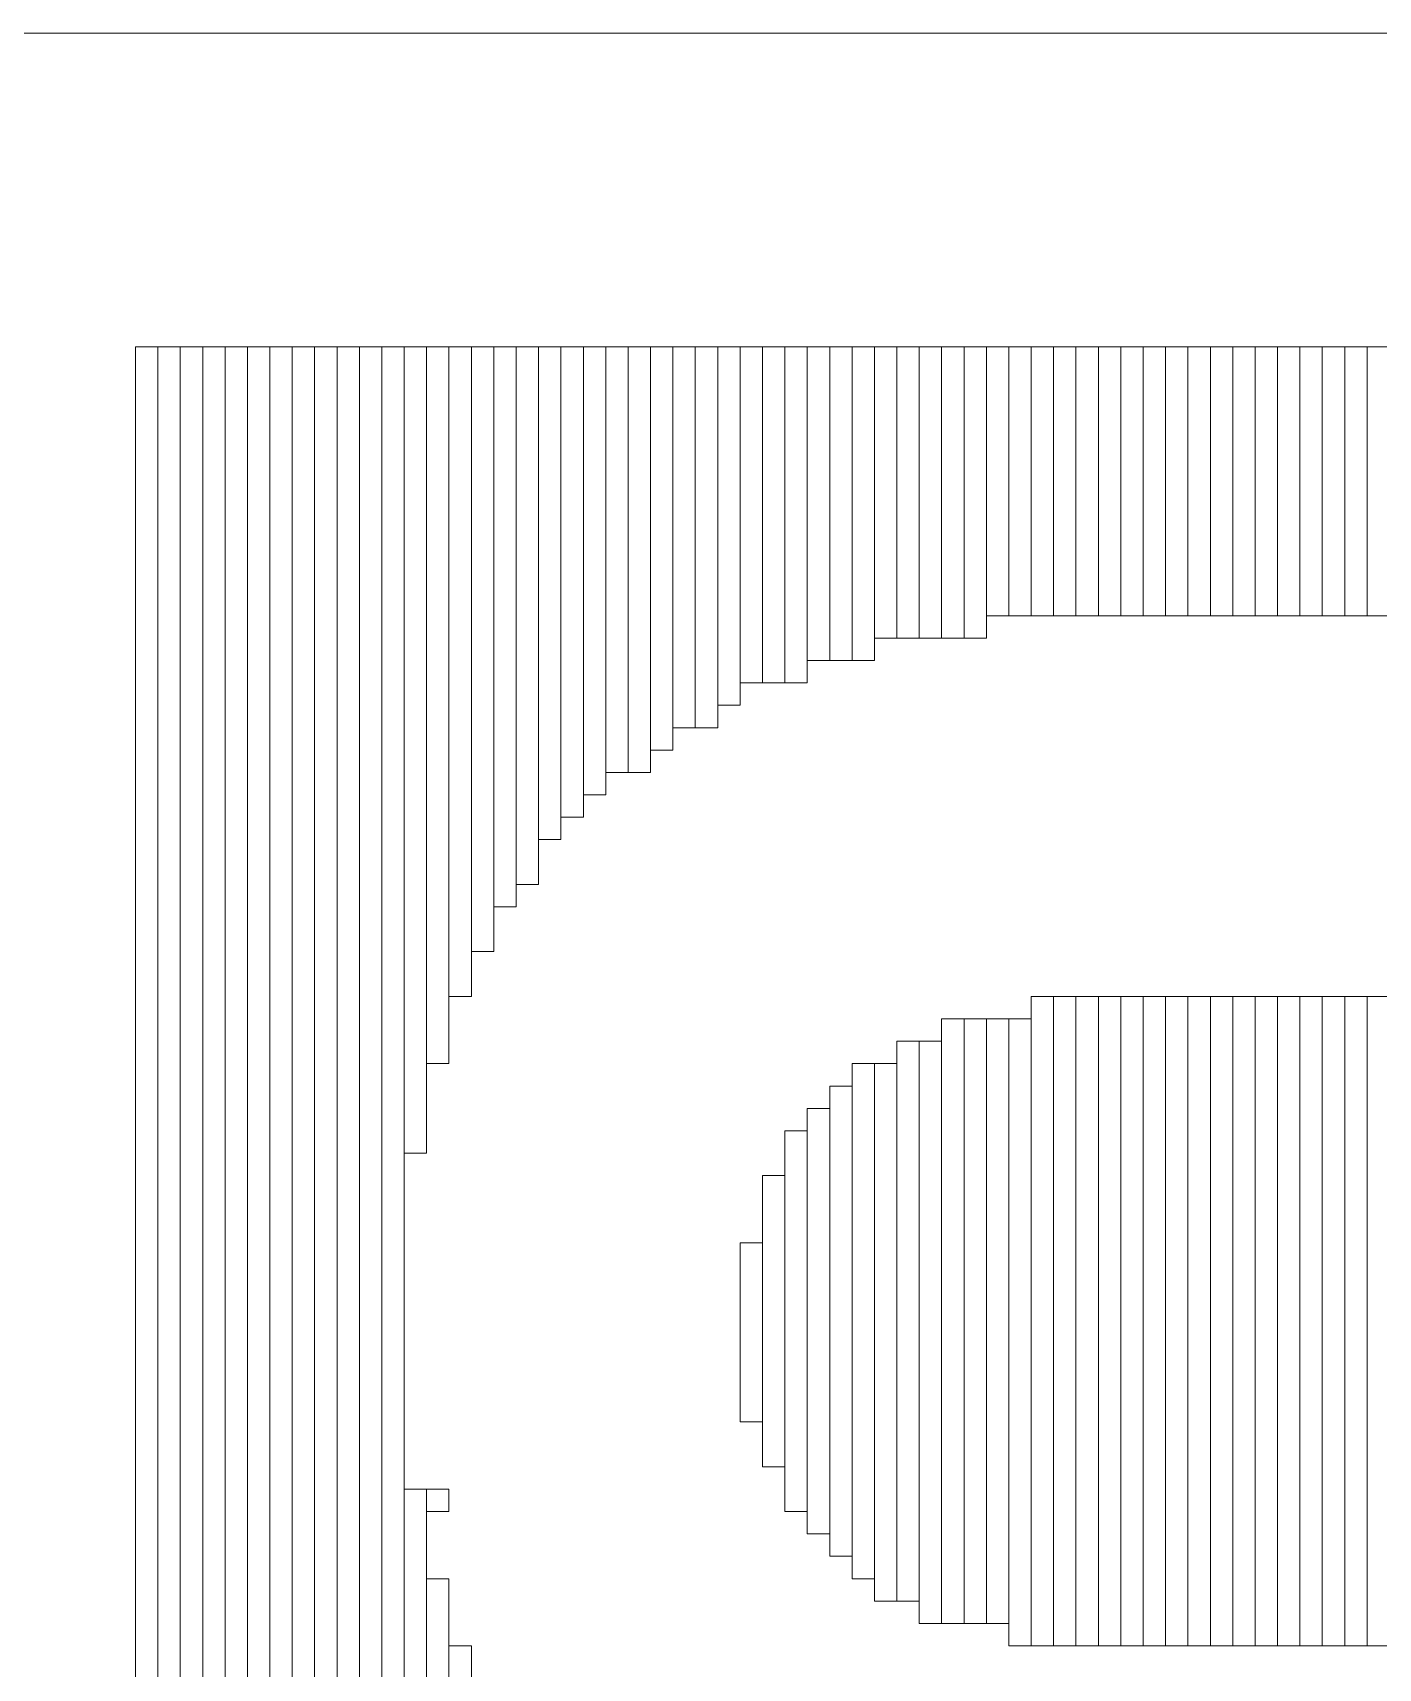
# Model space of a CAD drawing. Header units: millimetres. Extents: x -86 to 67, y -55 to 52.
# Drawn here: x -11.63 to -10.103, y 32.879 to 34.734 of the extents above; entities that cross this region are included whole.
import ezdxf

# ---------------------------------------------------------------- set-up
doc = ezdxf.new("R2010")
doc.units = ezdxf.units.MM
doc.header["$MEASUREMENT"] = 0
doc.layers.add('BG_OUTLINE', color=7, linetype='Continuous')
doc.layers.add('MA_PEN3', color=7, linetype='Continuous')

msp = doc.modelspace()

# ---------------------------------------------------------------- linework, layer by layer
at = {"layer": 'BG_OUTLINE', "color": 3, "lineweight": 9}
msp.add_open_spline([(-60.0926, 34.7331), (-60.0926, 34.7331), (63.7724, 34.7331), (63.7724, 34.7331), (63.7724, 34.7331), (64.585, 34.7336), (65.3646, 34.4113), (65.9396, 33.837), (65.9396, 33.837), (66.5146, 33.2627), (66.8379, 32.4797), (66.8384, 31.667), (66.8384, 31.667), (66.8384, 31.667), (66.8412, -52.28), (66.8412, -52.28), (66.8412, -52.28), (66.8412, -52.28), (66.8384, -52.1933), (66.8384, -52.1933), (66.8384, -52.1933), (66.8389, -53.006), (66.5166, -53.7856), (65.9424, -54.3606), (65.9424, -54.3606), (65.3681, -54.9356), (64.585, -55.2589), (63.7724, -55.2594), (63.7724, -55.2594), (63.7724, -55.2594), (-60.1869, -55.2594), (-60.1869, -55.2594), (-60.1869, -55.2594), (-60.1869, -55.2594), (-60.0853, -55.2518), (-60.0853, -55.2518), (-60.0853, -55.2518), (-60.8979, -55.2523), (-61.6775, -54.9299), (-62.2525, -54.3557), (-62.2525, -54.3557), (-62.8275, -53.7814), (-63.1508, -52.9984), (-63.1513, -52.1857), (-63.1513, -52.1857), (-63.1513, -52.1857), (-63.1587, 31.667), (-63.1587, 31.667), (-63.1587, 31.667), (-63.1592, 32.4797), (-62.8369, 33.2593), (-62.2626, 33.8343), (-62.2626, 33.8343), (-61.6883, 34.4093), (-60.9053, 34.7326), (-60.0926, 34.7331)], degree=3, knots=[0, 0, 0, 0, 0.071429, 0.071429, 0.071429, 0.071429, 0.142857, 0.142857, 0.142857, 0.142857, 0.214286, 0.214286, 0.214286, 0.214286, 0.285714, 0.285714, 0.285714, 0.285714, 0.357143, 0.357143, 0.357143, 0.357143, 0.428571, 0.428571, 0.428571, 0.428571, 0.5, 0.5, 0.5, 0.5, 0.571429, 0.571429, 0.571429, 0.571429, 0.642857, 0.642857, 0.642857, 0.642857, 0.714286, 0.714286, 0.714286, 0.714286, 0.785714, 0.785714, 0.785714, 0.785714, 0.857143, 0.857143, 0.857143, 0.857143, 0.928571, 0.928571, 0.928571, 0.928571, 1, 1, 1, 1], dxfattribs=at)
at = {"layer": 'MA_PEN3', "color": 5, "lineweight": 9}
for points in [[(-11.5129, 34.3772), (-11.5129, 34.3772), (-11.4875, 34.3772), (-11.4875, 34.3772), (-11.4875, 34.3772), (-11.4875, 34.3772), (-11.4875, 26.8588), (-11.4875, 26.8588), (-11.4875, 26.8588), (-11.4875, 26.8588), (-11.5129, 26.8588), (-11.5129, 26.8588), (-11.5129, 26.8588), (-11.5129, 26.8588), (-11.5129, 34.3772), (-11.5129, 34.3772)], [(-11.4875, 34.3772), (-11.4875, 34.3772), (-11.4621, 34.3772), (-11.4621, 34.3772), (-11.4621, 34.3772), (-11.4621, 34.3772), (-11.4621, 26.8588), (-11.4621, 26.8588), (-11.4621, 26.8588), (-11.4621, 26.8588), (-11.4875, 26.8588), (-11.4875, 26.8588), (-11.4875, 26.8588), (-11.4875, 26.8588), (-11.4875, 34.3772), (-11.4875, 34.3772)], [(-11.4621, 34.3772), (-11.4621, 34.3772), (-11.4367, 34.3772), (-11.4367, 34.3772), (-11.4367, 34.3772), (-11.4367, 34.3772), (-11.4367, 26.8588), (-11.4367, 26.8588), (-11.4367, 26.8588), (-11.4367, 26.8588), (-11.4621, 26.8588), (-11.4621, 26.8588), (-11.4621, 26.8588), (-11.4621, 26.8588), (-11.4621, 34.3772), (-11.4621, 34.3772)], [(-11.4367, 34.3772), (-11.4367, 34.3772), (-11.4113, 34.3772), (-11.4113, 34.3772), (-11.4113, 34.3772), (-11.4113, 34.3772), (-11.4113, 26.8588), (-11.4113, 26.8588), (-11.4113, 26.8588), (-11.4113, 26.8588), (-11.4367, 26.8588), (-11.4367, 26.8588), (-11.4367, 26.8588), (-11.4367, 26.8588), (-11.4367, 34.3772), (-11.4367, 34.3772)], [(-11.4113, 34.3772), (-11.4113, 34.3772), (-11.3859, 34.3772), (-11.3859, 34.3772), (-11.3859, 34.3772), (-11.3859, 34.3772), (-11.3859, 26.8588), (-11.3859, 26.8588), (-11.3859, 26.8588), (-11.3859, 26.8588), (-11.4113, 26.8588), (-11.4113, 26.8588), (-11.4113, 26.8588), (-11.4113, 26.8588), (-11.4113, 34.3772), (-11.4113, 34.3772)], [(-11.3859, 34.3772), (-11.3859, 34.3772), (-11.3605, 34.3772), (-11.3605, 34.3772), (-11.3605, 34.3772), (-11.3605, 34.3772), (-11.3605, 26.8588), (-11.3605, 26.8588), (-11.3605, 26.8588), (-11.3605, 26.8588), (-11.3859, 26.8588), (-11.3859, 26.8588), (-11.3859, 26.8588), (-11.3859, 26.8588), (-11.3859, 34.3772), (-11.3859, 34.3772)], [(-11.3605, 34.3772), (-11.3605, 34.3772), (-11.3351, 34.3772), (-11.3351, 34.3772), (-11.3351, 34.3772), (-11.3351, 34.3772), (-11.3351, 26.8588), (-11.3351, 26.8588), (-11.3351, 26.8588), (-11.3351, 26.8588), (-11.3605, 26.8588), (-11.3605, 26.8588), (-11.3605, 26.8588), (-11.3605, 26.8588), (-11.3605, 34.3772), (-11.3605, 34.3772)], [(-11.3351, 34.3772), (-11.3351, 34.3772), (-11.3097, 34.3772), (-11.3097, 34.3772), (-11.3097, 34.3772), (-11.3097, 34.3772), (-11.3097, 26.8588), (-11.3097, 26.8588), (-11.3097, 26.8588), (-11.3097, 26.8588), (-11.3351, 26.8588), (-11.3351, 26.8588), (-11.3351, 26.8588), (-11.3351, 26.8588), (-11.3351, 34.3772), (-11.3351, 34.3772)], [(-11.3097, 34.3772), (-11.3097, 34.3772), (-11.2843, 34.3772), (-11.2843, 34.3772), (-11.2843, 34.3772), (-11.2843, 34.3772), (-11.2843, 26.8588), (-11.2843, 26.8588), (-11.2843, 26.8588), (-11.2843, 26.8588), (-11.3097, 26.8588), (-11.3097, 26.8588), (-11.3097, 26.8588), (-11.3097, 26.8588), (-11.3097, 34.3772), (-11.3097, 34.3772)], [(-11.2843, 34.3772), (-11.2843, 34.3772), (-11.2589, 34.3772), (-11.2589, 34.3772), (-11.2589, 34.3772), (-11.2589, 34.3772), (-11.2589, 26.8588), (-11.2589, 26.8588), (-11.2589, 26.8588), (-11.2589, 26.8588), (-11.2843, 26.8588), (-11.2843, 26.8588), (-11.2843, 26.8588), (-11.2843, 26.8588), (-11.2843, 34.3772), (-11.2843, 34.3772)], [(-11.2589, 34.3772), (-11.2589, 34.3772), (-11.2335, 34.3772), (-11.2335, 34.3772), (-11.2335, 34.3772), (-11.2335, 34.3772), (-11.2335, 26.8588), (-11.2335, 26.8588), (-11.2335, 26.8588), (-11.2335, 26.8588), (-11.2589, 26.8588), (-11.2589, 26.8588), (-11.2589, 26.8588), (-11.2589, 26.8588), (-11.2589, 34.3772), (-11.2589, 34.3772)], [(-11.2335, 34.3772), (-11.2335, 34.3772), (-11.2081, 34.3772), (-11.2081, 34.3772), (-11.2081, 34.3772), (-11.2081, 34.3772), (-11.2081, 26.8588), (-11.2081, 26.8588), (-11.2081, 26.8588), (-11.2081, 26.8588), (-11.2335, 26.8588), (-11.2335, 26.8588), (-11.2335, 26.8588), (-11.2335, 26.8588), (-11.2335, 34.3772), (-11.2335, 34.3772)], [(-11.2081, 34.3772), (-11.2081, 34.3772), (-11.1827, 34.3772), (-11.1827, 34.3772), (-11.1827, 34.3772), (-11.1827, 34.3772), (-11.1827, 33.4628), (-11.1827, 33.4628), (-11.1827, 33.4628), (-11.1827, 33.4628), (-11.2081, 33.4628), (-11.2081, 33.4628), (-11.2081, 33.4628), (-11.2081, 33.4628), (-11.2081, 34.3772), (-11.2081, 34.3772)], [(-11.1827, 34.3772), (-11.1827, 34.3772), (-11.1573, 34.3772), (-11.1573, 34.3772), (-11.1573, 34.3772), (-11.1573, 34.3772), (-11.1573, 33.5644), (-11.1573, 33.5644), (-11.1573, 33.5644), (-11.1573, 33.5644), (-11.1827, 33.5644), (-11.1827, 33.5644), (-11.1827, 33.5644), (-11.1827, 33.5644), (-11.1827, 34.3772), (-11.1827, 34.3772)], [(-11.1573, 34.3772), (-11.1573, 34.3772), (-11.1319, 34.3772), (-11.1319, 34.3772), (-11.1319, 34.3772), (-11.1319, 34.3772), (-11.1319, 33.6406), (-11.1319, 33.6406), (-11.1319, 33.6406), (-11.1319, 33.6406), (-11.1573, 33.6406), (-11.1573, 33.6406), (-11.1573, 33.6406), (-11.1573, 33.6406), (-11.1573, 34.3772), (-11.1573, 34.3772)], [(-11.1319, 34.3772), (-11.1319, 34.3772), (-11.1065, 34.3772), (-11.1065, 34.3772), (-11.1065, 34.3772), (-11.1065, 34.3772), (-11.1065, 33.6914), (-11.1065, 33.6914), (-11.1065, 33.6914), (-11.1065, 33.6914), (-11.1319, 33.6914), (-11.1319, 33.6914), (-11.1319, 33.6914), (-11.1319, 33.6914), (-11.1319, 34.3772), (-11.1319, 34.3772)], [(-11.1065, 34.3772), (-11.1065, 34.3772), (-11.0811, 34.3772), (-11.0811, 34.3772), (-11.0811, 34.3772), (-11.0811, 34.3772), (-11.0811, 33.7422), (-11.0811, 33.7422), (-11.0811, 33.7422), (-11.0811, 33.7422), (-11.1065, 33.7422), (-11.1065, 33.7422), (-11.1065, 33.7422), (-11.1065, 33.7422), (-11.1065, 34.3772), (-11.1065, 34.3772)], [(-11.0811, 34.3772), (-11.0811, 34.3772), (-11.0557, 34.3772), (-11.0557, 34.3772), (-11.0557, 34.3772), (-11.0557, 34.3772), (-11.0557, 33.7676), (-11.0557, 33.7676), (-11.0557, 33.7676), (-11.0557, 33.7676), (-11.0811, 33.7676), (-11.0811, 33.7676), (-11.0811, 33.7676), (-11.0811, 33.7676), (-11.0811, 34.3772), (-11.0811, 34.3772)], [(-11.0557, 34.3772), (-11.0557, 34.3772), (-11.0303, 34.3772), (-11.0303, 34.3772), (-11.0303, 34.3772), (-11.0303, 34.3772), (-11.0303, 33.8184), (-11.0303, 33.8184), (-11.0303, 33.8184), (-11.0303, 33.8184), (-11.0557, 33.8184), (-11.0557, 33.8184), (-11.0557, 33.8184), (-11.0557, 33.8184), (-11.0557, 34.3772), (-11.0557, 34.3772)], [(-11.0303, 34.3772), (-11.0303, 34.3772), (-11.0049, 34.3772), (-11.0049, 34.3772), (-11.0049, 34.3772), (-11.0049, 34.3772), (-11.0049, 33.8438), (-11.0049, 33.8438), (-11.0049, 33.8438), (-11.0049, 33.8438), (-11.0303, 33.8438), (-11.0303, 33.8438), (-11.0303, 33.8438), (-11.0303, 33.8438), (-11.0303, 34.3772), (-11.0303, 34.3772)], [(-11.0049, 34.3772), (-11.0049, 34.3772), (-10.9795, 34.3772), (-10.9795, 34.3772), (-10.9795, 34.3772), (-10.9795, 34.3772), (-10.9795, 33.8692), (-10.9795, 33.8692), (-10.9795, 33.8692), (-10.9795, 33.8692), (-11.0049, 33.8692), (-11.0049, 33.8692), (-11.0049, 33.8692), (-11.0049, 33.8692), (-11.0049, 34.3772), (-11.0049, 34.3772)], [(-10.9795, 34.3772), (-10.9795, 34.3772), (-10.9541, 34.3772), (-10.9541, 34.3772), (-10.9541, 34.3772), (-10.9541, 34.3772), (-10.9541, 33.8946), (-10.9541, 33.8946), (-10.9541, 33.8946), (-10.9541, 33.8946), (-10.9795, 33.8946), (-10.9795, 33.8946), (-10.9795, 33.8946), (-10.9795, 33.8946), (-10.9795, 34.3772), (-10.9795, 34.3772)], [(-10.9541, 34.3772), (-10.9541, 34.3772), (-10.9287, 34.3772), (-10.9287, 34.3772), (-10.9287, 34.3772), (-10.9287, 34.3772), (-10.9287, 33.8946), (-10.9287, 33.8946), (-10.9287, 33.8946), (-10.9287, 33.8946), (-10.9541, 33.8946), (-10.9541, 33.8946), (-10.9541, 33.8946), (-10.9541, 33.8946), (-10.9541, 34.3772), (-10.9541, 34.3772)], [(-10.9287, 34.3772), (-10.9287, 34.3772), (-10.9033, 34.3772), (-10.9033, 34.3772), (-10.9033, 34.3772), (-10.9033, 34.3772), (-10.9033, 33.92), (-10.9033, 33.92), (-10.9033, 33.92), (-10.9033, 33.92), (-10.9287, 33.92), (-10.9287, 33.92), (-10.9287, 33.92), (-10.9287, 33.92), (-10.9287, 34.3772), (-10.9287, 34.3772)], [(-10.9033, 34.3772), (-10.9033, 34.3772), (-10.8779, 34.3772), (-10.8779, 34.3772), (-10.8779, 34.3772), (-10.8779, 34.3772), (-10.8779, 33.9454), (-10.8779, 33.9454), (-10.8779, 33.9454), (-10.8779, 33.9454), (-10.9033, 33.9454), (-10.9033, 33.9454), (-10.9033, 33.9454), (-10.9033, 33.9454), (-10.9033, 34.3772), (-10.9033, 34.3772)], [(-10.8779, 34.3772), (-10.8779, 34.3772), (-10.8525, 34.3772), (-10.8525, 34.3772), (-10.8525, 34.3772), (-10.8525, 34.3772), (-10.8525, 33.9454), (-10.8525, 33.9454), (-10.8525, 33.9454), (-10.8525, 33.9454), (-10.8779, 33.9454), (-10.8779, 33.9454), (-10.8779, 33.9454), (-10.8779, 33.9454), (-10.8779, 34.3772), (-10.8779, 34.3772)], [(-10.8525, 34.3772), (-10.8525, 34.3772), (-10.8271, 34.3772), (-10.8271, 34.3772), (-10.8271, 34.3772), (-10.8271, 34.3772), (-10.8271, 33.9708), (-10.8271, 33.9708), (-10.8271, 33.9708), (-10.8271, 33.9708), (-10.8525, 33.9708), (-10.8525, 33.9708), (-10.8525, 33.9708), (-10.8525, 33.9708), (-10.8525, 34.3772), (-10.8525, 34.3772)], [(-10.8271, 34.3772), (-10.8271, 34.3772), (-10.8017, 34.3772), (-10.8017, 34.3772), (-10.8017, 34.3772), (-10.8017, 34.3772), (-10.8017, 33.9962), (-10.8017, 33.9962), (-10.8017, 33.9962), (-10.8017, 33.9962), (-10.8271, 33.9962), (-10.8271, 33.9962), (-10.8271, 33.9962), (-10.8271, 33.9962), (-10.8271, 34.3772), (-10.8271, 34.3772)], [(-10.8017, 34.3772), (-10.8017, 34.3772), (-10.7763, 34.3772), (-10.7763, 34.3772), (-10.7763, 34.3772), (-10.7763, 34.3772), (-10.7763, 33.9962), (-10.7763, 33.9962), (-10.7763, 33.9962), (-10.7763, 33.9962), (-10.8017, 33.9962), (-10.8017, 33.9962), (-10.8017, 33.9962), (-10.8017, 33.9962), (-10.8017, 34.3772), (-10.8017, 34.3772)], [(-10.7763, 34.3772), (-10.7763, 34.3772), (-10.7509, 34.3772), (-10.7509, 34.3772), (-10.7509, 34.3772), (-10.7509, 34.3772), (-10.7509, 33.9962), (-10.7509, 33.9962), (-10.7509, 33.9962), (-10.7509, 33.9962), (-10.7763, 33.9962), (-10.7763, 33.9962), (-10.7763, 33.9962), (-10.7763, 33.9962), (-10.7763, 34.3772), (-10.7763, 34.3772)], [(-10.7509, 34.3772), (-10.7509, 34.3772), (-10.7255, 34.3772), (-10.7255, 34.3772), (-10.7255, 34.3772), (-10.7255, 34.3772), (-10.7255, 34.0216), (-10.7255, 34.0216), (-10.7255, 34.0216), (-10.7255, 34.0216), (-10.7509, 34.0216), (-10.7509, 34.0216), (-10.7509, 34.0216), (-10.7509, 34.0216), (-10.7509, 34.3772), (-10.7509, 34.3772)], [(-10.7255, 34.3772), (-10.7255, 34.3772), (-10.7001, 34.3772), (-10.7001, 34.3772), (-10.7001, 34.3772), (-10.7001, 34.3772), (-10.7001, 34.0216), (-10.7001, 34.0216), (-10.7001, 34.0216), (-10.7001, 34.0216), (-10.7255, 34.0216), (-10.7255, 34.0216), (-10.7255, 34.0216), (-10.7255, 34.0216), (-10.7255, 34.3772), (-10.7255, 34.3772)], [(-10.7001, 34.3772), (-10.7001, 34.3772), (-10.6747, 34.3772), (-10.6747, 34.3772), (-10.6747, 34.3772), (-10.6747, 34.3772), (-10.6747, 34.0216), (-10.6747, 34.0216), (-10.6747, 34.0216), (-10.6747, 34.0216), (-10.7001, 34.0216), (-10.7001, 34.0216), (-10.7001, 34.0216), (-10.7001, 34.0216), (-10.7001, 34.3772), (-10.7001, 34.3772)], [(-10.6747, 34.3772), (-10.6747, 34.3772), (-10.6493, 34.3772), (-10.6493, 34.3772), (-10.6493, 34.3772), (-10.6493, 34.3772), (-10.6493, 34.047), (-10.6493, 34.047), (-10.6493, 34.047), (-10.6493, 34.047), (-10.6747, 34.047), (-10.6747, 34.047), (-10.6747, 34.047), (-10.6747, 34.047), (-10.6747, 34.3772), (-10.6747, 34.3772)], [(-10.6493, 34.3772), (-10.6493, 34.3772), (-10.6239, 34.3772), (-10.6239, 34.3772), (-10.6239, 34.3772), (-10.6239, 34.3772), (-10.6239, 34.047), (-10.6239, 34.047), (-10.6239, 34.047), (-10.6239, 34.047), (-10.6493, 34.047), (-10.6493, 34.047), (-10.6493, 34.047), (-10.6493, 34.047), (-10.6493, 34.3772), (-10.6493, 34.3772)], [(-10.6239, 34.3772), (-10.6239, 34.3772), (-10.5985, 34.3772), (-10.5985, 34.3772), (-10.5985, 34.3772), (-10.5985, 34.3772), (-10.5985, 34.047), (-10.5985, 34.047), (-10.5985, 34.047), (-10.5985, 34.047), (-10.6239, 34.047), (-10.6239, 34.047), (-10.6239, 34.047), (-10.6239, 34.047), (-10.6239, 34.3772), (-10.6239, 34.3772)], [(-10.5985, 34.3772), (-10.5985, 34.3772), (-10.5731, 34.3772), (-10.5731, 34.3772), (-10.5731, 34.3772), (-10.5731, 34.3772), (-10.5731, 34.047), (-10.5731, 34.047), (-10.5731, 34.047), (-10.5731, 34.047), (-10.5985, 34.047), (-10.5985, 34.047), (-10.5985, 34.047), (-10.5985, 34.047), (-10.5985, 34.3772), (-10.5985, 34.3772)], [(-10.5731, 34.3772), (-10.5731, 34.3772), (-10.5477, 34.3772), (-10.5477, 34.3772), (-10.5477, 34.3772), (-10.5477, 34.3772), (-10.5477, 34.047), (-10.5477, 34.047), (-10.5477, 34.047), (-10.5477, 34.047), (-10.5731, 34.047), (-10.5731, 34.047), (-10.5731, 34.047), (-10.5731, 34.047), (-10.5731, 34.3772), (-10.5731, 34.3772)], [(-10.5477, 34.3772), (-10.5477, 34.3772), (-10.5223, 34.3772), (-10.5223, 34.3772), (-10.5223, 34.3772), (-10.5223, 34.3772), (-10.5223, 34.0724), (-10.5223, 34.0724), (-10.5223, 34.0724), (-10.5223, 34.0724), (-10.5477, 34.0724), (-10.5477, 34.0724), (-10.5477, 34.0724), (-10.5477, 34.0724), (-10.5477, 34.3772), (-10.5477, 34.3772)], [(-10.5223, 34.3772), (-10.5223, 34.3772), (-10.4969, 34.3772), (-10.4969, 34.3772), (-10.4969, 34.3772), (-10.4969, 34.3772), (-10.4969, 34.0724), (-10.4969, 34.0724), (-10.4969, 34.0724), (-10.4969, 34.0724), (-10.5223, 34.0724), (-10.5223, 34.0724), (-10.5223, 34.0724), (-10.5223, 34.0724), (-10.5223, 34.3772), (-10.5223, 34.3772)], [(-10.4969, 34.3772), (-10.4969, 34.3772), (-10.4715, 34.3772), (-10.4715, 34.3772), (-10.4715, 34.3772), (-10.4715, 34.3772), (-10.4715, 34.0724), (-10.4715, 34.0724), (-10.4715, 34.0724), (-10.4715, 34.0724), (-10.4969, 34.0724), (-10.4969, 34.0724), (-10.4969, 34.0724), (-10.4969, 34.0724), (-10.4969, 34.3772), (-10.4969, 34.3772)], [(-10.4715, 34.3772), (-10.4715, 34.3772), (-10.4461, 34.3772), (-10.4461, 34.3772), (-10.4461, 34.3772), (-10.4461, 34.3772), (-10.4461, 34.0724), (-10.4461, 34.0724), (-10.4461, 34.0724), (-10.4461, 34.0724), (-10.4715, 34.0724), (-10.4715, 34.0724), (-10.4715, 34.0724), (-10.4715, 34.0724), (-10.4715, 34.3772), (-10.4715, 34.3772)], [(-10.4461, 34.3772), (-10.4461, 34.3772), (-10.4207, 34.3772), (-10.4207, 34.3772), (-10.4207, 34.3772), (-10.4207, 34.3772), (-10.4207, 34.0724), (-10.4207, 34.0724), (-10.4207, 34.0724), (-10.4207, 34.0724), (-10.4461, 34.0724), (-10.4461, 34.0724), (-10.4461, 34.0724), (-10.4461, 34.0724), (-10.4461, 34.3772), (-10.4461, 34.3772)], [(-10.4207, 34.3772), (-10.4207, 34.3772), (-10.3953, 34.3772), (-10.3953, 34.3772), (-10.3953, 34.3772), (-10.3953, 34.3772), (-10.3953, 34.0724), (-10.3953, 34.0724), (-10.3953, 34.0724), (-10.3953, 34.0724), (-10.4207, 34.0724), (-10.4207, 34.0724), (-10.4207, 34.0724), (-10.4207, 34.0724), (-10.4207, 34.3772), (-10.4207, 34.3772)], [(-10.3953, 34.3772), (-10.3953, 34.3772), (-10.3699, 34.3772), (-10.3699, 34.3772), (-10.3699, 34.3772), (-10.3699, 34.3772), (-10.3699, 34.0724), (-10.3699, 34.0724), (-10.3699, 34.0724), (-10.3699, 34.0724), (-10.3953, 34.0724), (-10.3953, 34.0724), (-10.3953, 34.0724), (-10.3953, 34.0724), (-10.3953, 34.3772), (-10.3953, 34.3772)], [(-10.3699, 34.3772), (-10.3699, 34.3772), (-10.3445, 34.3772), (-10.3445, 34.3772), (-10.3445, 34.3772), (-10.3445, 34.3772), (-10.3445, 34.0724), (-10.3445, 34.0724), (-10.3445, 34.0724), (-10.3445, 34.0724), (-10.3699, 34.0724), (-10.3699, 34.0724), (-10.3699, 34.0724), (-10.3699, 34.0724), (-10.3699, 34.3772), (-10.3699, 34.3772)], [(-10.3445, 34.3772), (-10.3445, 34.3772), (-10.3191, 34.3772), (-10.3191, 34.3772), (-10.3191, 34.3772), (-10.3191, 34.3772), (-10.3191, 34.0724), (-10.3191, 34.0724), (-10.3191, 34.0724), (-10.3191, 34.0724), (-10.3445, 34.0724), (-10.3445, 34.0724), (-10.3445, 34.0724), (-10.3445, 34.0724), (-10.3445, 34.3772), (-10.3445, 34.3772)], [(-10.3191, 34.3772), (-10.3191, 34.3772), (-10.2937, 34.3772), (-10.2937, 34.3772), (-10.2937, 34.3772), (-10.2937, 34.3772), (-10.2937, 34.0724), (-10.2937, 34.0724), (-10.2937, 34.0724), (-10.2937, 34.0724), (-10.3191, 34.0724), (-10.3191, 34.0724), (-10.3191, 34.0724), (-10.3191, 34.0724), (-10.3191, 34.3772), (-10.3191, 34.3772)], [(-10.2937, 34.3772), (-10.2937, 34.3772), (-10.2683, 34.3772), (-10.2683, 34.3772), (-10.2683, 34.3772), (-10.2683, 34.3772), (-10.2683, 34.0724), (-10.2683, 34.0724), (-10.2683, 34.0724), (-10.2683, 34.0724), (-10.2937, 34.0724), (-10.2937, 34.0724), (-10.2937, 34.0724), (-10.2937, 34.0724), (-10.2937, 34.3772), (-10.2937, 34.3772)], [(-10.2683, 34.3772), (-10.2683, 34.3772), (-10.2429, 34.3772), (-10.2429, 34.3772), (-10.2429, 34.3772), (-10.2429, 34.3772), (-10.2429, 34.0724), (-10.2429, 34.0724), (-10.2429, 34.0724), (-10.2429, 34.0724), (-10.2683, 34.0724), (-10.2683, 34.0724), (-10.2683, 34.0724), (-10.2683, 34.0724), (-10.2683, 34.3772), (-10.2683, 34.3772)], [(-10.2429, 34.3772), (-10.2429, 34.3772), (-10.2175, 34.3772), (-10.2175, 34.3772), (-10.2175, 34.3772), (-10.2175, 34.3772), (-10.2175, 34.0724), (-10.2175, 34.0724), (-10.2175, 34.0724), (-10.2175, 34.0724), (-10.2429, 34.0724), (-10.2429, 34.0724), (-10.2429, 34.0724), (-10.2429, 34.0724), (-10.2429, 34.3772), (-10.2429, 34.3772)], [(-10.2175, 34.3772), (-10.2175, 34.3772), (-10.1921, 34.3772), (-10.1921, 34.3772), (-10.1921, 34.3772), (-10.1921, 34.3772), (-10.1921, 34.0724), (-10.1921, 34.0724), (-10.1921, 34.0724), (-10.1921, 34.0724), (-10.2175, 34.0724), (-10.2175, 34.0724), (-10.2175, 34.0724), (-10.2175, 34.0724), (-10.2175, 34.3772), (-10.2175, 34.3772)], [(-10.1921, 34.3772), (-10.1921, 34.3772), (-10.1667, 34.3772), (-10.1667, 34.3772), (-10.1667, 34.3772), (-10.1667, 34.3772), (-10.1667, 34.0724), (-10.1667, 34.0724), (-10.1667, 34.0724), (-10.1667, 34.0724), (-10.1921, 34.0724), (-10.1921, 34.0724), (-10.1921, 34.0724), (-10.1921, 34.0724), (-10.1921, 34.3772), (-10.1921, 34.3772)], [(-10.1667, 34.3772), (-10.1667, 34.3772), (-10.1413, 34.3772), (-10.1413, 34.3772), (-10.1413, 34.3772), (-10.1413, 34.3772), (-10.1413, 34.0724), (-10.1413, 34.0724), (-10.1413, 34.0724), (-10.1413, 34.0724), (-10.1667, 34.0724), (-10.1667, 34.0724), (-10.1667, 34.0724), (-10.1667, 34.0724), (-10.1667, 34.3772), (-10.1667, 34.3772)], [(-10.1413, 34.3772), (-10.1413, 34.3772), (-10.1159, 34.3772), (-10.1159, 34.3772), (-10.1159, 34.3772), (-10.1159, 34.3772), (-10.1159, 34.0724), (-10.1159, 34.0724), (-10.1159, 34.0724), (-10.1159, 34.0724), (-10.1413, 34.0724), (-10.1413, 34.0724), (-10.1413, 34.0724), (-10.1413, 34.0724), (-10.1413, 34.3772), (-10.1413, 34.3772)], [(-10.1159, 34.3772), (-10.1159, 34.3772), (-10.0905, 34.3772), (-10.0905, 34.3772), (-10.0905, 34.3772), (-10.0905, 34.3772), (-10.0905, 34.0724), (-10.0905, 34.0724), (-10.0905, 34.0724), (-10.0905, 34.0724), (-10.1159, 34.0724), (-10.1159, 34.0724), (-10.1159, 34.0724), (-10.1159, 34.0724), (-10.1159, 34.3772), (-10.1159, 34.3772)], [(-10.4969, 33.6406), (-10.4969, 33.6406), (-10.4715, 33.6406), (-10.4715, 33.6406), (-10.4715, 33.6406), (-10.4715, 33.6406), (-10.4715, 32.904), (-10.4715, 32.904), (-10.4715, 32.904), (-10.4715, 32.904), (-10.4969, 32.904), (-10.4969, 32.904), (-10.4969, 32.904), (-10.4969, 32.904), (-10.4969, 33.6406), (-10.4969, 33.6406)], [(-10.4715, 33.6406), (-10.4715, 33.6406), (-10.4461, 33.6406), (-10.4461, 33.6406), (-10.4461, 33.6406), (-10.4461, 33.6406), (-10.4461, 32.904), (-10.4461, 32.904), (-10.4461, 32.904), (-10.4461, 32.904), (-10.4715, 32.904), (-10.4715, 32.904), (-10.4715, 32.904), (-10.4715, 32.904), (-10.4715, 33.6406), (-10.4715, 33.6406)], [(-10.4461, 33.6406), (-10.4461, 33.6406), (-10.4207, 33.6406), (-10.4207, 33.6406), (-10.4207, 33.6406), (-10.4207, 33.6406), (-10.4207, 32.904), (-10.4207, 32.904), (-10.4207, 32.904), (-10.4207, 32.904), (-10.4461, 32.904), (-10.4461, 32.904), (-10.4461, 32.904), (-10.4461, 32.904), (-10.4461, 33.6406), (-10.4461, 33.6406)], [(-10.4207, 33.6406), (-10.4207, 33.6406), (-10.3953, 33.6406), (-10.3953, 33.6406), (-10.3953, 33.6406), (-10.3953, 33.6406), (-10.3953, 32.904), (-10.3953, 32.904), (-10.3953, 32.904), (-10.3953, 32.904), (-10.4207, 32.904), (-10.4207, 32.904), (-10.4207, 32.904), (-10.4207, 32.904), (-10.4207, 33.6406), (-10.4207, 33.6406)], [(-10.3953, 33.6406), (-10.3953, 33.6406), (-10.3699, 33.6406), (-10.3699, 33.6406), (-10.3699, 33.6406), (-10.3699, 33.6406), (-10.3699, 32.904), (-10.3699, 32.904), (-10.3699, 32.904), (-10.3699, 32.904), (-10.3953, 32.904), (-10.3953, 32.904), (-10.3953, 32.904), (-10.3953, 32.904), (-10.3953, 33.6406), (-10.3953, 33.6406)], [(-10.3699, 33.6406), (-10.3699, 33.6406), (-10.3445, 33.6406), (-10.3445, 33.6406), (-10.3445, 33.6406), (-10.3445, 33.6406), (-10.3445, 32.904), (-10.3445, 32.904), (-10.3445, 32.904), (-10.3445, 32.904), (-10.3699, 32.904), (-10.3699, 32.904), (-10.3699, 32.904), (-10.3699, 32.904), (-10.3699, 33.6406), (-10.3699, 33.6406)], [(-10.3445, 33.6406), (-10.3445, 33.6406), (-10.3191, 33.6406), (-10.3191, 33.6406), (-10.3191, 33.6406), (-10.3191, 33.6406), (-10.3191, 32.904), (-10.3191, 32.904), (-10.3191, 32.904), (-10.3191, 32.904), (-10.3445, 32.904), (-10.3445, 32.904), (-10.3445, 32.904), (-10.3445, 32.904), (-10.3445, 33.6406), (-10.3445, 33.6406)], [(-10.3191, 33.6406), (-10.3191, 33.6406), (-10.2937, 33.6406), (-10.2937, 33.6406), (-10.2937, 33.6406), (-10.2937, 33.6406), (-10.2937, 32.904), (-10.2937, 32.904), (-10.2937, 32.904), (-10.2937, 32.904), (-10.3191, 32.904), (-10.3191, 32.904), (-10.3191, 32.904), (-10.3191, 32.904), (-10.3191, 33.6406), (-10.3191, 33.6406)], [(-10.2937, 33.6406), (-10.2937, 33.6406), (-10.2683, 33.6406), (-10.2683, 33.6406), (-10.2683, 33.6406), (-10.2683, 33.6406), (-10.2683, 32.904), (-10.2683, 32.904), (-10.2683, 32.904), (-10.2683, 32.904), (-10.2937, 32.904), (-10.2937, 32.904), (-10.2937, 32.904), (-10.2937, 32.904), (-10.2937, 33.6406), (-10.2937, 33.6406)], [(-10.2683, 33.6406), (-10.2683, 33.6406), (-10.2429, 33.6406), (-10.2429, 33.6406), (-10.2429, 33.6406), (-10.2429, 33.6406), (-10.2429, 32.904), (-10.2429, 32.904), (-10.2429, 32.904), (-10.2429, 32.904), (-10.2683, 32.904), (-10.2683, 32.904), (-10.2683, 32.904), (-10.2683, 32.904), (-10.2683, 33.6406), (-10.2683, 33.6406)], [(-10.2429, 33.6406), (-10.2429, 33.6406), (-10.2175, 33.6406), (-10.2175, 33.6406), (-10.2175, 33.6406), (-10.2175, 33.6406), (-10.2175, 32.904), (-10.2175, 32.904), (-10.2175, 32.904), (-10.2175, 32.904), (-10.2429, 32.904), (-10.2429, 32.904), (-10.2429, 32.904), (-10.2429, 32.904), (-10.2429, 33.6406), (-10.2429, 33.6406)], [(-10.2175, 33.6406), (-10.2175, 33.6406), (-10.1921, 33.6406), (-10.1921, 33.6406), (-10.1921, 33.6406), (-10.1921, 33.6406), (-10.1921, 32.904), (-10.1921, 32.904), (-10.1921, 32.904), (-10.1921, 32.904), (-10.2175, 32.904), (-10.2175, 32.904), (-10.2175, 32.904), (-10.2175, 32.904), (-10.2175, 33.6406), (-10.2175, 33.6406)], [(-10.1921, 33.6406), (-10.1921, 33.6406), (-10.1667, 33.6406), (-10.1667, 33.6406), (-10.1667, 33.6406), (-10.1667, 33.6406), (-10.1667, 32.904), (-10.1667, 32.904), (-10.1667, 32.904), (-10.1667, 32.904), (-10.1921, 32.904), (-10.1921, 32.904), (-10.1921, 32.904), (-10.1921, 32.904), (-10.1921, 33.6406), (-10.1921, 33.6406)], [(-10.1667, 33.6406), (-10.1667, 33.6406), (-10.1413, 33.6406), (-10.1413, 33.6406), (-10.1413, 33.6406), (-10.1413, 33.6406), (-10.1413, 32.904), (-10.1413, 32.904), (-10.1413, 32.904), (-10.1413, 32.904), (-10.1667, 32.904), (-10.1667, 32.904), (-10.1667, 32.904), (-10.1667, 32.904), (-10.1667, 33.6406), (-10.1667, 33.6406)], [(-10.1413, 33.6406), (-10.1413, 33.6406), (-10.1159, 33.6406), (-10.1159, 33.6406), (-10.1159, 33.6406), (-10.1159, 33.6406), (-10.1159, 32.904), (-10.1159, 32.904), (-10.1159, 32.904), (-10.1159, 32.904), (-10.1413, 32.904), (-10.1413, 32.904), (-10.1413, 32.904), (-10.1413, 32.904), (-10.1413, 33.6406), (-10.1413, 33.6406)], [(-10.1159, 33.6406), (-10.1159, 33.6406), (-10.0905, 33.6406), (-10.0905, 33.6406), (-10.0905, 33.6406), (-10.0905, 33.6406), (-10.0905, 32.904), (-10.0905, 32.904), (-10.0905, 32.904), (-10.0905, 32.904), (-10.1159, 32.904), (-10.1159, 32.904), (-10.1159, 32.904), (-10.1159, 32.904), (-10.1159, 33.6406), (-10.1159, 33.6406)], [(-10.5985, 33.6152), (-10.5985, 33.6152), (-10.5731, 33.6152), (-10.5731, 33.6152), (-10.5731, 33.6152), (-10.5731, 33.6152), (-10.5731, 32.9294), (-10.5731, 32.9294), (-10.5731, 32.9294), (-10.5731, 32.9294), (-10.5985, 32.9294), (-10.5985, 32.9294), (-10.5985, 32.9294), (-10.5985, 32.9294), (-10.5985, 33.6152), (-10.5985, 33.6152)], [(-10.5731, 33.6152), (-10.5731, 33.6152), (-10.5477, 33.6152), (-10.5477, 33.6152), (-10.5477, 33.6152), (-10.5477, 33.6152), (-10.5477, 32.9294), (-10.5477, 32.9294), (-10.5477, 32.9294), (-10.5477, 32.9294), (-10.5731, 32.9294), (-10.5731, 32.9294), (-10.5731, 32.9294), (-10.5731, 32.9294), (-10.5731, 33.6152), (-10.5731, 33.6152)], [(-10.5477, 33.6152), (-10.5477, 33.6152), (-10.5223, 33.6152), (-10.5223, 33.6152), (-10.5223, 33.6152), (-10.5223, 33.6152), (-10.5223, 32.9294), (-10.5223, 32.9294), (-10.5223, 32.9294), (-10.5223, 32.9294), (-10.5477, 32.9294), (-10.5477, 32.9294), (-10.5477, 32.9294), (-10.5477, 32.9294), (-10.5477, 33.6152), (-10.5477, 33.6152)], [(-10.5223, 33.6152), (-10.5223, 33.6152), (-10.4969, 33.6152), (-10.4969, 33.6152), (-10.4969, 33.6152), (-10.4969, 33.6152), (-10.4969, 32.904), (-10.4969, 32.904), (-10.4969, 32.904), (-10.4969, 32.904), (-10.5223, 32.904), (-10.5223, 32.904), (-10.5223, 32.904), (-10.5223, 32.904), (-10.5223, 33.6152), (-10.5223, 33.6152)], [(-10.6493, 33.5898), (-10.6493, 33.5898), (-10.6239, 33.5898), (-10.6239, 33.5898), (-10.6239, 33.5898), (-10.6239, 33.5898), (-10.6239, 32.9548), (-10.6239, 32.9548), (-10.6239, 32.9548), (-10.6239, 32.9548), (-10.6493, 32.9548), (-10.6493, 32.9548), (-10.6493, 32.9548), (-10.6493, 32.9548), (-10.6493, 33.5898), (-10.6493, 33.5898)], [(-10.6239, 33.5898), (-10.6239, 33.5898), (-10.5985, 33.5898), (-10.5985, 33.5898), (-10.5985, 33.5898), (-10.5985, 33.5898), (-10.5985, 32.9294), (-10.5985, 32.9294), (-10.5985, 32.9294), (-10.5985, 32.9294), (-10.6239, 32.9294), (-10.6239, 32.9294), (-10.6239, 32.9294), (-10.6239, 32.9294), (-10.6239, 33.5898), (-10.6239, 33.5898)], [(-10.7001, 33.5644), (-10.7001, 33.5644), (-10.6747, 33.5644), (-10.6747, 33.5644), (-10.6747, 33.5644), (-10.6747, 33.5644), (-10.6747, 32.9802), (-10.6747, 32.9802), (-10.6747, 32.9802), (-10.6747, 32.9802), (-10.7001, 32.9802), (-10.7001, 32.9802), (-10.7001, 32.9802), (-10.7001, 32.9802), (-10.7001, 33.5644), (-10.7001, 33.5644)], [(-10.6747, 33.5644), (-10.6747, 33.5644), (-10.6493, 33.5644), (-10.6493, 33.5644), (-10.6493, 33.5644), (-10.6493, 33.5644), (-10.6493, 32.9548), (-10.6493, 32.9548), (-10.6493, 32.9548), (-10.6493, 32.9548), (-10.6747, 32.9548), (-10.6747, 32.9548), (-10.6747, 32.9548), (-10.6747, 32.9548), (-10.6747, 33.5644), (-10.6747, 33.5644)], [(-10.7255, 33.539), (-10.7255, 33.539), (-10.7001, 33.539), (-10.7001, 33.539), (-10.7001, 33.539), (-10.7001, 33.539), (-10.7001, 33.0056), (-10.7001, 33.0056), (-10.7001, 33.0056), (-10.7001, 33.0056), (-10.7255, 33.0056), (-10.7255, 33.0056), (-10.7255, 33.0056), (-10.7255, 33.0056), (-10.7255, 33.539), (-10.7255, 33.539)], [(-10.7509, 33.5136), (-10.7509, 33.5136), (-10.7255, 33.5136), (-10.7255, 33.5136), (-10.7255, 33.5136), (-10.7255, 33.5136), (-10.7255, 33.031), (-10.7255, 33.031), (-10.7255, 33.031), (-10.7255, 33.031), (-10.7509, 33.031), (-10.7509, 33.031), (-10.7509, 33.031), (-10.7509, 33.031), (-10.7509, 33.5136), (-10.7509, 33.5136)], [(-10.7763, 33.4882), (-10.7763, 33.4882), (-10.7509, 33.4882), (-10.7509, 33.4882), (-10.7509, 33.4882), (-10.7509, 33.4882), (-10.7509, 33.0564), (-10.7509, 33.0564), (-10.7509, 33.0564), (-10.7509, 33.0564), (-10.7763, 33.0564), (-10.7763, 33.0564), (-10.7763, 33.0564), (-10.7763, 33.0564), (-10.7763, 33.4882), (-10.7763, 33.4882)], [(-10.8017, 33.4374), (-10.8017, 33.4374), (-10.7763, 33.4374), (-10.7763, 33.4374), (-10.7763, 33.4374), (-10.7763, 33.4374), (-10.7763, 33.1072), (-10.7763, 33.1072), (-10.7763, 33.1072), (-10.7763, 33.1072), (-10.8017, 33.1072), (-10.8017, 33.1072), (-10.8017, 33.1072), (-10.8017, 33.1072), (-10.8017, 33.4374), (-10.8017, 33.4374)], [(-10.8271, 33.3612), (-10.8271, 33.3612), (-10.8017, 33.3612), (-10.8017, 33.3612), (-10.8017, 33.3612), (-10.8017, 33.3612), (-10.8017, 33.158), (-10.8017, 33.158), (-10.8017, 33.158), (-10.8017, 33.158), (-10.8271, 33.158), (-10.8271, 33.158), (-10.8271, 33.158), (-10.8271, 33.158), (-10.8271, 33.3612), (-10.8271, 33.3612)], [(-11.2081, 33.0818), (-11.2081, 33.0818), (-11.1827, 33.0818), (-11.1827, 33.0818), (-11.1827, 33.0818), (-11.1827, 33.0818), (-11.1827, 26.8588), (-11.1827, 26.8588), (-11.1827, 26.8588), (-11.1827, 26.8588), (-11.2081, 26.8588), (-11.2081, 26.8588), (-11.2081, 26.8588), (-11.2081, 26.8588), (-11.2081, 33.0818), (-11.2081, 33.0818)], [(-11.1827, 33.0818), (-11.1827, 33.0818), (-11.1573, 33.0818), (-11.1573, 33.0818), (-11.1573, 33.0818), (-11.1573, 33.0818), (-11.1573, 33.0564), (-11.1573, 33.0564), (-11.1573, 33.0564), (-11.1573, 33.0564), (-11.1827, 33.0564), (-11.1827, 33.0564), (-11.1827, 33.0564), (-11.1827, 33.0564), (-11.1827, 33.0818), (-11.1827, 33.0818)], [(-11.1827, 32.9802), (-11.1827, 32.9802), (-11.1573, 32.9802), (-11.1573, 32.9802), (-11.1573, 32.9802), (-11.1573, 32.9802), (-11.1573, 32.2944), (-11.1573, 32.2944), (-11.1573, 32.2944), (-11.1573, 32.2944), (-11.1827, 32.2944), (-11.1827, 32.2944), (-11.1827, 32.2944), (-11.1827, 32.2944), (-11.1827, 32.9802), (-11.1827, 32.9802)], [(-11.1573, 32.904), (-11.1573, 32.904), (-11.1319, 32.904), (-11.1319, 32.904), (-11.1319, 32.904), (-11.1319, 32.904), (-11.1319, 32.2944), (-11.1319, 32.2944), (-11.1319, 32.2944), (-11.1319, 32.2944), (-11.1573, 32.2944), (-11.1573, 32.2944), (-11.1573, 32.2944), (-11.1573, 32.2944), (-11.1573, 32.904), (-11.1573, 32.904)]]:
    msp.add_open_spline(points, degree=3, knots=[0, 0, 0, 0, 0.25, 0.25, 0.25, 0.25, 0.5, 0.5, 0.5, 0.5, 0.75, 0.75, 0.75, 0.75, 1, 1, 1, 1], dxfattribs=at)

doc.saveas('drawing.dxf')
